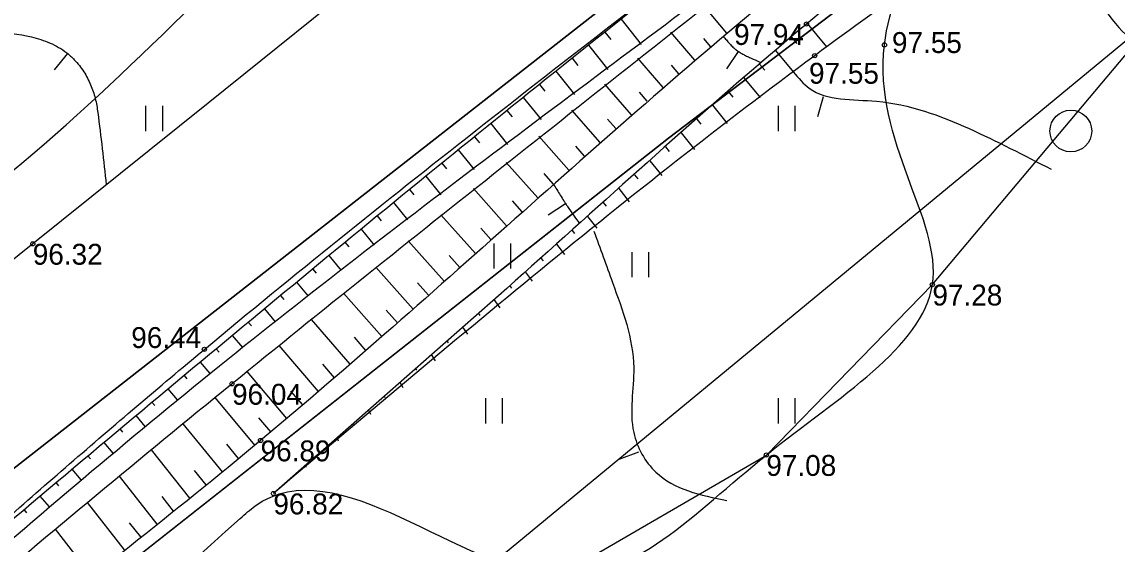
# Model space of a CAD drawing. Extents: x 551610 to 552368, y 324982 to 326143.
# Drawn here: x 551809.39 to 551835.61, y 325311.61 to 325324.11 of the extents above; entities that cross this region are included whole.
import ezdxf

# ---------------------------------------------------------------- set-up
doc = ezdxf.new("R2010")
doc.units = 0
for name, color, linetype in [('CELI_CMAL_####_####_#', 7, 'Continuous'), ('DREN_VADP_####_####_#', 7, 'Continuous'), ('RAMI_UZMR_####_####_#', 7, 'Continuous'), ('RELJ_AATZ_####_TKST_#', 7, 'Continuous'), ('RELJ_ELEM_####_####_#', 7, 'Continuous'), ('RELJ_HORZ_PAMT_####_#', 7, 'Continuous'), ('RELJ_NOGA_####_####_#', 7, 'Continuous'), ('RELJ_NOGL_####_####_#', 7, 'Continuous'), ('ROBZ_IERR_####_####_#', 7, 'Continuous'), ('ROBZ_PROJ_####_####_#', 7, 'Continuous'), ('ROBZ_UZMR_####_####_#', 7, 'Continuous'), ('TERT_ELEM_####_####_#', 7, 'Continuous'), ('TERT_KONT_####_####_#', 7, 'Continuous')]:
    doc.layers.add(name, color=color, linetype=linetype)

msp = doc.modelspace()

# ---------------------------------------------------------------- linework, layer by layer
at = {"layer": 'CELI_CMAL_####_####_#'}
msp.add_lwpolyline([(551831.451, 325335.971), (551824.7465, 325330.756), (551818.042, 325325.5410000001), (551813.8475, 325322.17000000004), (551809.6530000002, 325318.799), (551806.2045000001, 325316.028), (551802.7560000002, 325313.25700000004), (551798.0545, 325309.277), (551793.353, 325305.297), (551787.883, 325300.416), (551782.413, 325295.535)], dxfattribs=at)
msp.add_spline([(551754.2439999998, 325262.534), (551754.244, 325262.53400000004), (551763.48, 325271.782), (551770.302, 325278.46400000004), (551779.4010000001, 325286.587), (551789.108, 325295.262), (551795.0087323809, 325300.2572601932), (551798.0009402771, 325302.70637850364), (551800.9380000001, 325305.207), (551807.3503541797, 325310.742704979), (551810.5351232454, 325313.5299534874), (551813.76, 325316.271), (551826.8520000001, 325326.626)], degree=3, dxfattribs=at)
at = {"layer": 'DREN_VADP_####_####_#'}
msp.add_lwpolyline([(551789.4911000002, 325285.4296000004), (551929.9211999997, 325401.3496000003)], dxfattribs=at)
at = {"layer": 'RAMI_UZMR_####_####_#'}
msp.add_lwpolyline([(551750.4300000002, 325254.32200000004), (551759.091, 325258.74), (551762.551, 325259.36200000014), (551772.496, 325270.7850000001), (551777.8100000002, 325272.309), (551785.9520000002, 325278.97700000013), (551794.791, 325289.4590000001), (551807.65, 325297.978), (551819.346, 325307.7360000001), (551822.2100000001, 325310.8290000001), (551827.2120000002, 325313.7420000001), (551831.187, 325317.82200000004), (551836.0850000001, 325323.65400000004), (551844.3520000001, 325327.67800000013), (551852.07, 325335.114), (551870.263, 325351.278), (551877.998, 325358.386), (551880.083, 325360.283), (551889.174, 325368.30800000014), (551894.2780000002, 325373.55), (551898.5800000001, 325376.03100000013), (551903.6830000001, 325379.648), (551915.485, 325389.276), (551920.586, 325393.516)], dxfattribs=at)
at = {"layer": 'RELJ_ELEM_####_####_#'}
for centre in [(551828.173, 325324.06200000003), (551830.039, 325323.563), (551828.369, 325323.304), (551809.6530000002, 325318.799), (551831.187, 325317.82200000004), (551813.76, 325316.271), (551814.423, 325315.446), (551815.106, 325314.0900000001), (551827.2120000002, 325313.7420000001), (551815.412, 325312.82)]:
    msp.add_circle(centre, 0.05, dxfattribs=at)
at = {"layer": 'RELJ_HORZ_PAMT_####_#'}
for p, q in [((551810.173262146, 325322.9660795902), (551810.4897560568, 325323.35316046595)), ((551826.2650234575, 325322.99095238216), (551826.5437310295, 325323.4060693407)), ((551828.4474725876, 325321.8488036572), (551828.5824676465, 325322.33023520384)), ((551821.9875931137, 325319.4910917895), (551822.4069017265, 325319.76345237263)), ((551823.6892550274, 325313.6424999139), (551824.1560958378, 325313.82155202294))]:
    msp.add_line(p, q, dxfattribs=at)
for points in [[(551805.8562481566, 325325.4045092745), (551807.1646499203, 325324.36572570016), (551807.256310273, 325324.2982377118), (551807.3515196887, 325324.2380210244), (551807.5516086088, 325324.13730093936), (551807.983627105, 325324.0000096348), (551808.9203091215, 325323.86438814085), (551809.8496271736, 325323.6899827119), (551810.2724407141, 325323.5042114884), (551810.4665464133, 325323.37197945616), (551810.5584190324, 325323.29418879823), (551810.6029534142, 325323.25214505417), (551810.646512465, 325323.2079148413), (551810.7680347476, 325323.0674707813), (551810.8730992435, 325322.9205179278), (551811.0374925977, 325322.60992735595), (551811.1469679759, 325322.28182615637), (551811.1833850016, 325322.1129850184), (551811.2088008262, 325321.9418973601), (551811.4120924158, 325320.21273239556)], [(551826.1781732049, 325323.77050751395), (551826.2548304219, 325323.6810831447), (551826.3323108326, 325323.592777043), (551826.4135846919, 325323.50962415285), (551826.4565723694, 325323.47124108195), (551826.4788163312, 325323.4530685512), (551826.4901461471, 325323.4442646195), (551826.4958655519, 325323.43993668485), (551826.498739196, 325323.43779165647), (551826.5016222548, 325323.435659418), (551826.542359265, 325323.40696766), (551826.5841802162, 325323.3798651363), (551826.6269930811, 325323.35428837006), (551826.6707058327, 325323.33017388434), (551826.760931553, 325323.28444293427), (551826.8527360404, 325323.242275704), (551827.0399449001, 325323.16141246504), (551827.0905176844, 325323.13925104606)], [(551827.858981888, 325322.9140510667), (551828.240539838, 325322.52425325627), (551829.8470780129, 325322.2133248394), (551832.0631297098, 325321.5576810401), (551834.0311389742, 325320.5838214391)], [(551822.1130578954, 325320.23288038204), (551822.2808210065, 325319.9627596015), (551822.3653383675, 325319.828122904), (551822.4083123293, 325319.76128120965), (551822.4300476718, 325319.72802586755), (551822.4519750803, 325319.6948985159), (551822.595417201, 325319.48766879895), (551822.7420636979, 325319.282574438)], [(551823.0858873492, 325319.1014735242), (551823.5307748438, 325317.87100964744), (551824.0366798942, 325315.83092836436), (551824.0366798942, 325314.278163334), (551824.5665285423, 325313.3313553887), (551826.2696134826, 325312.649653668)]]:
    msp.add_spline(points, degree=3, dxfattribs=at)
at = {"layer": 'RELJ_NOGA_####_####_#'}
for p, q in [((551826.2631959895, 325323.8417570401), (551825.7208107398, 325324.4889106167)), ((551823.7362068126, 325324.1780437504), (551824.2160971813, 325323.5738991021)), ((551828.1911652726, 325324.07719263586), (551828.6559734279, 325323.5207455762)), ((551823.3446919287, 325323.8670516353), (551823.4862606938, 325323.6888275713)), ((551825.4994843958, 325323.19620391645), (551824.9270014128, 325323.8700972423)), ((551822.9535492839, 325323.555591554), (551823.4176031706, 325322.9730130845)), ((551825.8806738465, 325323.5197690138), (551825.7134677751, 325323.71767995367)), ((551827.8091112629, 325323.7546495815), (551827.9433924442, 325323.5937750126)), ((551827.4286846839, 325323.43018843565), (551827.858981888, 325322.9140510667)), ((551822.5627368448, 325323.2437173862), (551822.6994590793, 325323.07261060894)), ((551824.7408067225, 325322.54474119964), (551824.1327754612, 325323.2474681329)), ((551825.1195670186, 325322.8711462868), (551824.9422191567, 325323.07723979023)), ((551827.0497352894, 325323.1040029905), (551827.1735169064, 325322.9552859238)), ((551822.1721793842, 325322.9315238581), (551822.6192753348, 325322.3739356003)), ((551826.6721917093, 325322.77619118756), (551827.0666270182, 325322.30130823253)), ((551821.782095138, 325322.6187391385), (551821.9131379891, 325322.4553112324)), ((551823.986219483, 325321.88854387234), (551823.3428040707, 325322.62530867447)), ((551821.3921910855, 325322.30573000637), (551821.8192774467, 325321.7745803291)), ((551824.3630584314, 325322.2171654619), (551824.1753816623, 325322.43301142054)), ((551826.2958037553, 325322.447053298), (551826.4086198306, 325322.3108744953)), ((551821.0026905572, 325321.9922187932), (551821.1277031894, 325321.8370511205)), ((551823.2351023814, 325321.2283763587), (551822.55356994, 325322.00079519214)), ((551825.9203932277, 325322.1168009024), (551826.2779794077, 325321.6838007395)), ((551823.6102887421, 325321.55888363096), (551823.4113756351, 325321.78500058874)), ((551825.5458789752, 325321.7855324472), (551825.6475972043, 325321.6618966138)), ((551820.6135117683, 325321.67830828397), (551821.0195803412, 325321.1753282148)), ((551820.2246502577, 325321.3640048379), (551820.3432131247, 325321.21746311773)), ((551822.4866342655, 325320.56520646875), (551821.7664561837, 325321.37517418264)), ((551825.1720728935, 325321.453464663), (551825.4926842811, 325321.06203466706)), ((551819.8360973537, 325321.0493199714), (551820.2201926287, 325320.5756571019)), ((551822.860657615, 325320.8970291635), (551822.6504276964, 325321.1343999373)), ((551824.7988100081, 325321.12078658363), (551824.889519053, 325321.0094667262)), ((551819.4478396245, 325320.73427097796), (551819.5597211953, 325320.59662515897)), ((551821.7398531279, 325319.9001369365), (551820.9814630321, 325320.74876377726)), ((551824.4260002056, 325320.78760082665), (551824.7104355869, 325320.4364396363)), ((551819.0598583452, 325320.4188815148), (551819.4216694179, 325319.9748469487)), ((551822.1130578954, 325320.23288038204), (551821.8912658626, 325320.48164379626)), ((551824.0533166213, 325320.454273741), (551824.1334158612, 325320.3547091117)), ((551818.6722430454, 325320.1030423479), (551818.7772710032, 325319.97414622706)), ((551820.9942156712, 325319.23378509015), (551820.1998352278, 325320.1226845758)), ((551823.6806330372, 325320.1209466552), (551823.9307801932, 325319.8076150897)), ((551818.284910388, 325319.7868567506), (551818.6238973377, 325319.3718977515)), ((551821.3670343995, 325319.5669610133), (551821.1340682752, 325319.8276465197)), ((551823.307949453, 325319.7876195695), (551823.3781342366, 325319.69894349424)), ((551817.8978148977, 325319.470380855), (551817.996202298, 325319.35026322526)), ((551820.2485782144, 325318.5674332438), (551819.41922762, 325319.49546378996)), ((551822.9350001717, 325319.45458983525), (551823.153451949, 325319.1759157057)), ((551817.5110088686, 325319.1535510966), (551817.827707544, 325318.7669051021)), ((551820.6213969429, 325318.90060916694), (551820.3778026889, 325319.17318738677)), ((551822.5616083503, 325319.1220564978), (551822.6227527215, 325319.0432253466)), ((551817.1245410135, 325318.83630904177), (551817.2163827448, 325318.72449104633)), ((551819.502417833, 325317.9016671236), (551818.6405750612, 325318.86797358247)), ((551822.1876756882, 325318.79013134795), (551822.3777963861, 325318.5421635037)), ((551816.7382431978, 325318.51885995053), (551817.0342102677, 325318.15954032197)), ((551819.8755651903, 325318.2344749506), (551819.6219650053, 325318.518813933)), ((551821.8129670725, 325318.4590823285), (551821.8662377931, 325318.3887357488)), ((551816.3523080127, 325318.2009699807), (551816.4380001673, 325318.09693518665)), ((551818.7546895151, 325317.2376630501), (551817.8657522972, 325318.24198739335)), ((551821.437815593, 325318.12853529473), (551821.6036027939, 325317.90662572667)), ((551815.9665849948, 325317.8828228049), (551816.2428872265, 325317.5483564535)), ((551819.1287414766, 325317.5694534302), (551818.8659665259, 325317.86508829717)), ((551821.062638526, 325317.7980172643), (551821.1089513213, 325317.7350835747)), ((551815.5811063495, 325317.56437938137), (551815.6611996392, 325317.46742572956)), ((551818.0048567745, 325316.576036977), (551817.092905432, 325317.6160941268)), ((551820.6874614591, 325317.46749923384), (551820.8304394031, 325317.26983485627)), ((551815.1959249622, 325317.245576663), (551815.4545801666, 325316.9334086921)), ((551818.3801133842, 325316.9064644789), (551818.1098556932, 325317.21321927494)), ((551820.3122843922, 325317.1369812034), (551820.3518556156, 325317.0811983181)), ((551814.8109152378, 325316.9265664561), (551814.8860851834, 325316.83584471926)), ((551817.2518568699, 325315.91801837506), (551816.32087581, 325316.9896885598)), ((551819.9371073252, 325316.80646317295), (551820.0579483479, 325316.6322285384)), ((551814.4262320475, 325316.6071627606), (551814.6697837751, 325316.31411990145)), ((551817.6287966728, 325316.2465242627), (551817.3522156702, 325316.56345283875)), ((551819.5619302583, 325316.4759451425), (551819.5948636484, 325316.427187247)), ((551814.0417018423, 325316.2875747112), (551814.1127477236, 325316.2020918924)), ((551816.4950540478, 325315.26437825104), (551815.5511548729, 325316.364103943)), ((551813.657392879, 325315.9677207755), (551813.8887787814, 325315.6899705336)), ((551819.1867531913, 325316.14542711206), (551819.2854434759, 325315.9946389505)), ((551815.7335768489, 325314.6161905314), (551814.7840949572, 325315.73992207536)), ((551816.8740072491, 325315.5905593971), (551816.5923164568, 325315.9162221411)), ((551818.8115761244, 325315.8149090816), (551818.837848755, 325315.7732039558)), ((551813.2732328377, 325315.6476878668), (551813.3411778327, 325315.56612827926)), ((551818.4363990575, 325315.48439105117), (551818.512859643, 325315.3571450402)), ((551812.889237623, 325315.3274572776), (551813.1120090322, 325315.0605165008)), ((551816.1149614444, 325314.9395253534), (551815.8302671144, 325315.27289785637)), ((551812.5053539402, 325315.0070929256), (551812.5712588868, 325314.928120863)), ((551814.9667054804, 325313.9743952129), (551814.0188376176, 325315.1165001537)), ((551818.0612219905, 325315.1538730208), (551818.0807342231, 325315.11934154166)), ((551812.121618173, 325314.68655146996), (551812.339275334, 325314.4261496124)), ((551817.6860449236, 325314.8233549903), (551817.7396147137, 325314.72045323084)), ((551814.1939075715, 325313.3397488522), (551813.2550179044, 325314.4919526071)), ((551815.3508579748, 325314.2944363974), (551815.0665023837, 325314.63501535077)), ((551817.3108678567, 325314.49283695983), (551817.3233784266, 325314.4657722225)), ((551811.7380478143, 325314.365812088), (551811.8029662087, 325314.28826667607)), ((551816.9356907897, 325314.1623189294), (551816.9652952576, 325314.0850689444)), ((551811.3546608356, 325314.04485348554), (551811.5703262411, 325313.7872398631)), ((551813.4157973169, 325312.71162518364), (551812.4929339136, 325313.86637909163)), ((551814.5810245709, 325313.6561977826), (551814.2978340395, 325314.0007270184)), ((551810.9714448394, 325313.72369087214), (551811.0362107378, 325313.6465008015)), ((551816.5605137228, 325313.83180089894), (551816.5656544239, 325313.81265166175)), ((551810.5884122057, 325313.4023094763), (551810.804864799, 325313.1443343478)), ((551813.8054774386, 325313.02491290343), (551813.5256596666, 325313.3709840012)), ((551816.1853366558, 325313.50128286856), (551816.1895174262, 325313.4514665409)), ((551810.2054172609, 325313.08088320994), (551810.2707910497, 325313.0031354148)), ((551812.6333227922, 325312.08894547116), (551811.7270989184, 325313.2349629055)), ((551815.8101595889, 325313.1707648381), (551815.8074103222, 325313.16016799404)), ((551815.434982522, 325312.84024680767), (551815.412, 325312.82)), ((551809.8227240008, 325312.7590977711), (551810.0423251485, 325312.4979303316)), ((551811.8475276612, 325311.4704603811), (551810.9608142315, 325312.60085624614)), ((551813.0250340272, 325312.39968970104), (551812.7505387107, 325312.74510289455)), ((551809.4402426207, 325312.4370605699), (551809.5068575041, 325312.35797663516)), ((551812.2407826589, 325311.7792488948), (551811.9717400655, 325312.1209534919)), ((551811.0590997827, 325310.8553339308), (551810.1951464287, 325311.9644275712))]:
    msp.add_line(p, q, dxfattribs=at)
for points in [[(551914.8910000002, 325394.168), (551909.2030000001, 325389.5405), (551903.515, 325384.913), (551897.795, 325380.565), (551892.0750000001, 325376.217), (551886.784, 325371.8995), (551881.493, 325367.582), (551875.0775, 325362.452), (551868.662, 325357.32200000004), (551863.6255000002, 325353.098), (551858.5890000003, 325348.874), (551853.2765000003, 325344.43350000004), (551847.964, 325339.993), (551842.942, 325335.93), (551837.92, 325331.8670000001), (551833.0465, 325327.9645), (551828.173, 325324.06200000003), (551821.7925, 325318.441), (551815.412, 325312.82)], [(551763.775, 325271.255), (551771.07, 325278.13), (551779.811, 325286.19200000004), (551789.387, 325294.908), (551800.971, 325305.18100000004), (551813.887, 325316.15900000004), (551826.8520000001, 325326.626), (551836.746, 325334.125), (551846.709, 325341.407), (551855.8740000001, 325349.03600000014), (551858.6770000003, 325351.444), (551859.189, 325351.392), (551859.076, 325350.886), (551856.646, 325348.588), (551847.415, 325340.55600000004), (551837.627, 325332.61000000004), (551827.696, 325325.021), (551815.106, 325314.0900000001), (551802.474, 325303.9810000001), (551791.583, 325294.202), (551781.159, 325285.07800000004), (551772.238, 325276.963), (551763.557, 325269.48500000004)]]:
    msp.add_spline(points, degree=3, dxfattribs=at)
at = {"layer": 'RELJ_NOGL_####_####_#'}
for points in [[(551914.891, 325394.168), (551909.7085000001, 325389.0125), (551904.5260000001, 325383.857), (551898.6675, 325379.60500000004), (551892.809, 325375.353), (551887.724, 325370.88450000004), (551882.6390000001, 325366.4160000001), (551876.261, 325360.575), (551869.883, 325354.734), (551864.692, 325350.85500000004), (551859.501, 325346.9760000001), (551854.452, 325342.71400000004), (551849.4030000002, 325338.452), (551844.1955, 325334.673), (551838.988, 325330.894), (551833.6785, 325327.099), (551828.369, 325323.304), (551815.412, 325312.82)], [(551763.775, 325271.255), (551771.301, 325277.92000000004), (551780.114, 325285.932), (551790.111, 325294.974), (551801.314, 325304.859), (551814.119, 325315.875), (551827.252, 325325.891), (551837.1800000002, 325333.60000000003), (551846.9520000002, 325341.093), (551856.0550000002, 325348.869), (551858.718, 325351.1060000001), (551858.834, 325350.95300000004), (551856.2020000002, 325348.7800000001), (551847.127, 325340.93100000004), (551837.338, 325333.414), (551827.3400000001, 325325.74), (551814.423, 325315.446), (551801.584, 325304.5900000001), (551790.4770000001, 325294.5790000001), (551780.638, 325285.451), (551771.86, 325277.4810000001), (551763.557, 325269.48500000004)]]:
    msp.add_spline(points, degree=3, dxfattribs=at)
at = {"layer": 'ROBZ_IERR_####_####_#'}
msp.add_lwpolyline([(552030.8355015758, 325604.43340260437), (552066.7479999998, 325608.9710000009), (552072.4510000004, 325609.6919999998), (552057.9069999997, 325582.4470000006), (551954.7379999999, 325442.1850000005), (551918.8030000003, 325406.1400000006), (551858.3049999997, 325351.84500000067), (551779.875, 325290.48599999957), (551742.1200000001, 325255.8110000007), (551717.5760000004, 325225.85799999913), (551708.1109999996, 325209.56200000085), (551703.4749999996, 325193.0069999993), (551698.8150000004, 325175.9509999994), (551697.3150000004, 325154.9450000003), (551695.5219999999, 325117.1779999994), (551688.324, 325096.47199999914), (551680.8269999997, 325086.56900000013), (551676.0290000001, 325082.3670000006), (551665.8320000004, 325079.3660000004), (551637.130936602, 325087.5139416568)], dxfattribs=at)
at = {"layer": 'ROBZ_PROJ_####_####_#'}
for points in [[(551636.9026536072, 325087.5787488905), (551665.8320000004, 325079.3660000004), (551676.0290000001, 325082.3670000006), (551680.8269999997, 325086.56900000013), (551688.324, 325096.47199999914), (551695.5219999999, 325117.1779999994), (551697.3150000004, 325154.9450000003), (551698.8150000004, 325175.9509999994), (551703.4749999996, 325193.0069999993), (551708.1109999996, 325209.56200000085), (551717.5760000004, 325225.85799999913), (551742.1200000001, 325255.8110000007), (551779.875, 325290.48599999957), (551858.3049999997, 325351.84500000067), (551918.8030000003, 325406.1400000006), (551954.7379999999, 325442.1850000005), (552057.9069999997, 325582.4470000006)], [(552065.0240000002, 325571.6610000004), (552021.9220000004, 325520.0189999994), (551958.7029999997, 325442.8200000003), (551936.4249999998, 325416.5089999996), (551858.3839999996, 325346.8259999994), (551824.8669999996, 325321.3279999998), (551809.176, 325308.95600000024), (551762.9469999997, 325266.4729999993), (551743.9299999997, 325247.02899999917), (551741.9689999997, 325243.8029999994), (551725.2079999996, 325220.7620000001), (551714.2920000004, 325199.4450000003), (551711.5659999996, 325192.27999999933), (551707.318, 325174.5920000002), (551708.75, 325132.65200000076), (551708.9179999996, 325111.97399999946), (551703.2100000001, 325112.7709999997), (551698.5219999999, 325091.4269999992), (551680.3049999997, 325068.9820000008), (551659.9000000004, 325070.2650000006), (551636.6049511868, 325077.09034051927)]]:
    msp.add_lwpolyline(points, dxfattribs=at)
at = {"layer": 'ROBZ_UZMR_####_####_#'}
msp.add_lwpolyline([(551745.9285475551, 325077.7865934619), (551703.2100000001, 325112.7709999997), (551708.9179999996, 325111.97399999946), (551708.75, 325132.65200000076), (551707.318, 325174.5920000002), (551711.5659999996, 325192.27999999933), (551714.2920000004, 325199.4450000003), (551725.2079999996, 325220.7620000001), (551741.9689999997, 325243.8029999994), (551743.9299999997, 325247.02899999917), (551762.9469999997, 325266.4729999993), (551809.176, 325308.95600000024), (551824.8669999996, 325321.3279999998), (551858.3839999996, 325346.8259999994), (551859.4560000002, 325345.5170000009), (551878.6628803568, 325323.25660650834)], dxfattribs=at)
at = {"layer": 'TERT_ELEM_####_####_#'}
for p, q in [((551812.3633098595, 325321.5), (551812.3633098595, 325322.10000000003)), ((551812.7633098596, 325321.5), (551812.7633098596, 325322.10000000003)), ((551827.5, 325321.5), (551827.5, 325322.10000000003)), ((551827.9, 325321.5), (551827.9, 325322.10000000003)), ((551820.694236584, 325318.20611396694), (551820.694236584, 325318.806113967)), ((551821.094236584, 325318.20611396694), (551821.094236584, 325318.806113967)), ((551824, 325318), (551824, 325318.60000000003)), ((551824.4, 325318), (551824.4, 325318.60000000003)), ((551820.5, 325314.5), (551820.5, 325315.10000000003)), ((551820.9, 325314.5), (551820.9, 325315.10000000003)), ((551827.5, 325314.5), (551827.5, 325315.10000000003)), ((551827.9, 325314.5), (551827.9, 325315.10000000003))]:
    msp.add_line(p, q, dxfattribs=at)
msp.add_circle((551834.5, 325321.5), 0.5, dxfattribs=at)
at = {"layer": 'TERT_KONT_####_####_#'}
for points in [[(551715.682, 325237.194), (551719.6310000002, 325233.982), (551721.713, 325233.332), (551727.219, 325242.858), (551736.745, 325255.10000000003), (551749.7150000001, 325269.30600000004), (551763.22, 325281.319), (551775.689, 325291.952), (551781.3590000002, 325297.365), (551791.99, 325307.364), (551802.1510000001, 325315.646), (551807.744, 325319.425), (551816.002, 325327.048), (551829.752, 325338.868), (551842.682, 325346.808), (551851.649, 325353.604), (551864.3740000001, 325363.65), (551877.061, 325374.152), (551888.659, 325383.998), (551898.8620000001, 325392.13200000004), (551908.595, 325401.661), (551921.314, 325415.12), (551926.941, 325420.561), (551925.641, 325423.149), (551920.243, 325424.466)], [(551762.551, 325259.362), (551763.144, 325264.118), (551763.978, 325267.212), (551768.72, 325271.736), (551772.496, 325270.785), (551776.289, 325275.45800000004), (551774.5280000002, 325277.776), (551782.597, 325284.402), (551792.051, 325293.607), (551803.257, 325302.71), (551814.618, 325312.22), (551814.9767815643, 325312.52138088783), (551822.2100000001, 325310.8290000001), (551827.2120000002, 325313.7420000001), (551831.187, 325317.82200000004), (551830.039, 325323.563), (551832.86, 325327.054), (551836.0850000001, 325323.65400000004), (551837.001, 325328.296), (551837.573, 325331.406), (551844.811, 325337.67000000004), (551846.1029704096, 325338.82700230164), (551860.152, 325343.998)]]:
    msp.add_spline(points, degree=3, dxfattribs=at)

# ---------------------------------------------------------------- texts
at = {"layer": 'RELJ_AATZ_####_TKST_#'}
for s, p in [('97.94', (551826.43944467, 325323.56200000003)), ('97.55', (551830.2190428383, 325323.36928297905)), ('97.55', (551828.2339678709, 325322.63284186454)), ('96.32', (551809.6530000002, 325318.299)), ('97.28', (551831.187, 325317.32200000004)), ('96.44', (551812.0110124266, 325316.30422512046)), ('96.04', (551814.423, 325314.946)), ('96.89', (551815.106, 325313.5900000001)), ('97.08', (551827.2120000002, 325313.2420000001)), ('96.82', (551815.412, 325312.32))]:
    msp.add_text(s, height=0.5, dxfattribs=at).set_placement(p)

doc.saveas('drawing.dxf')
